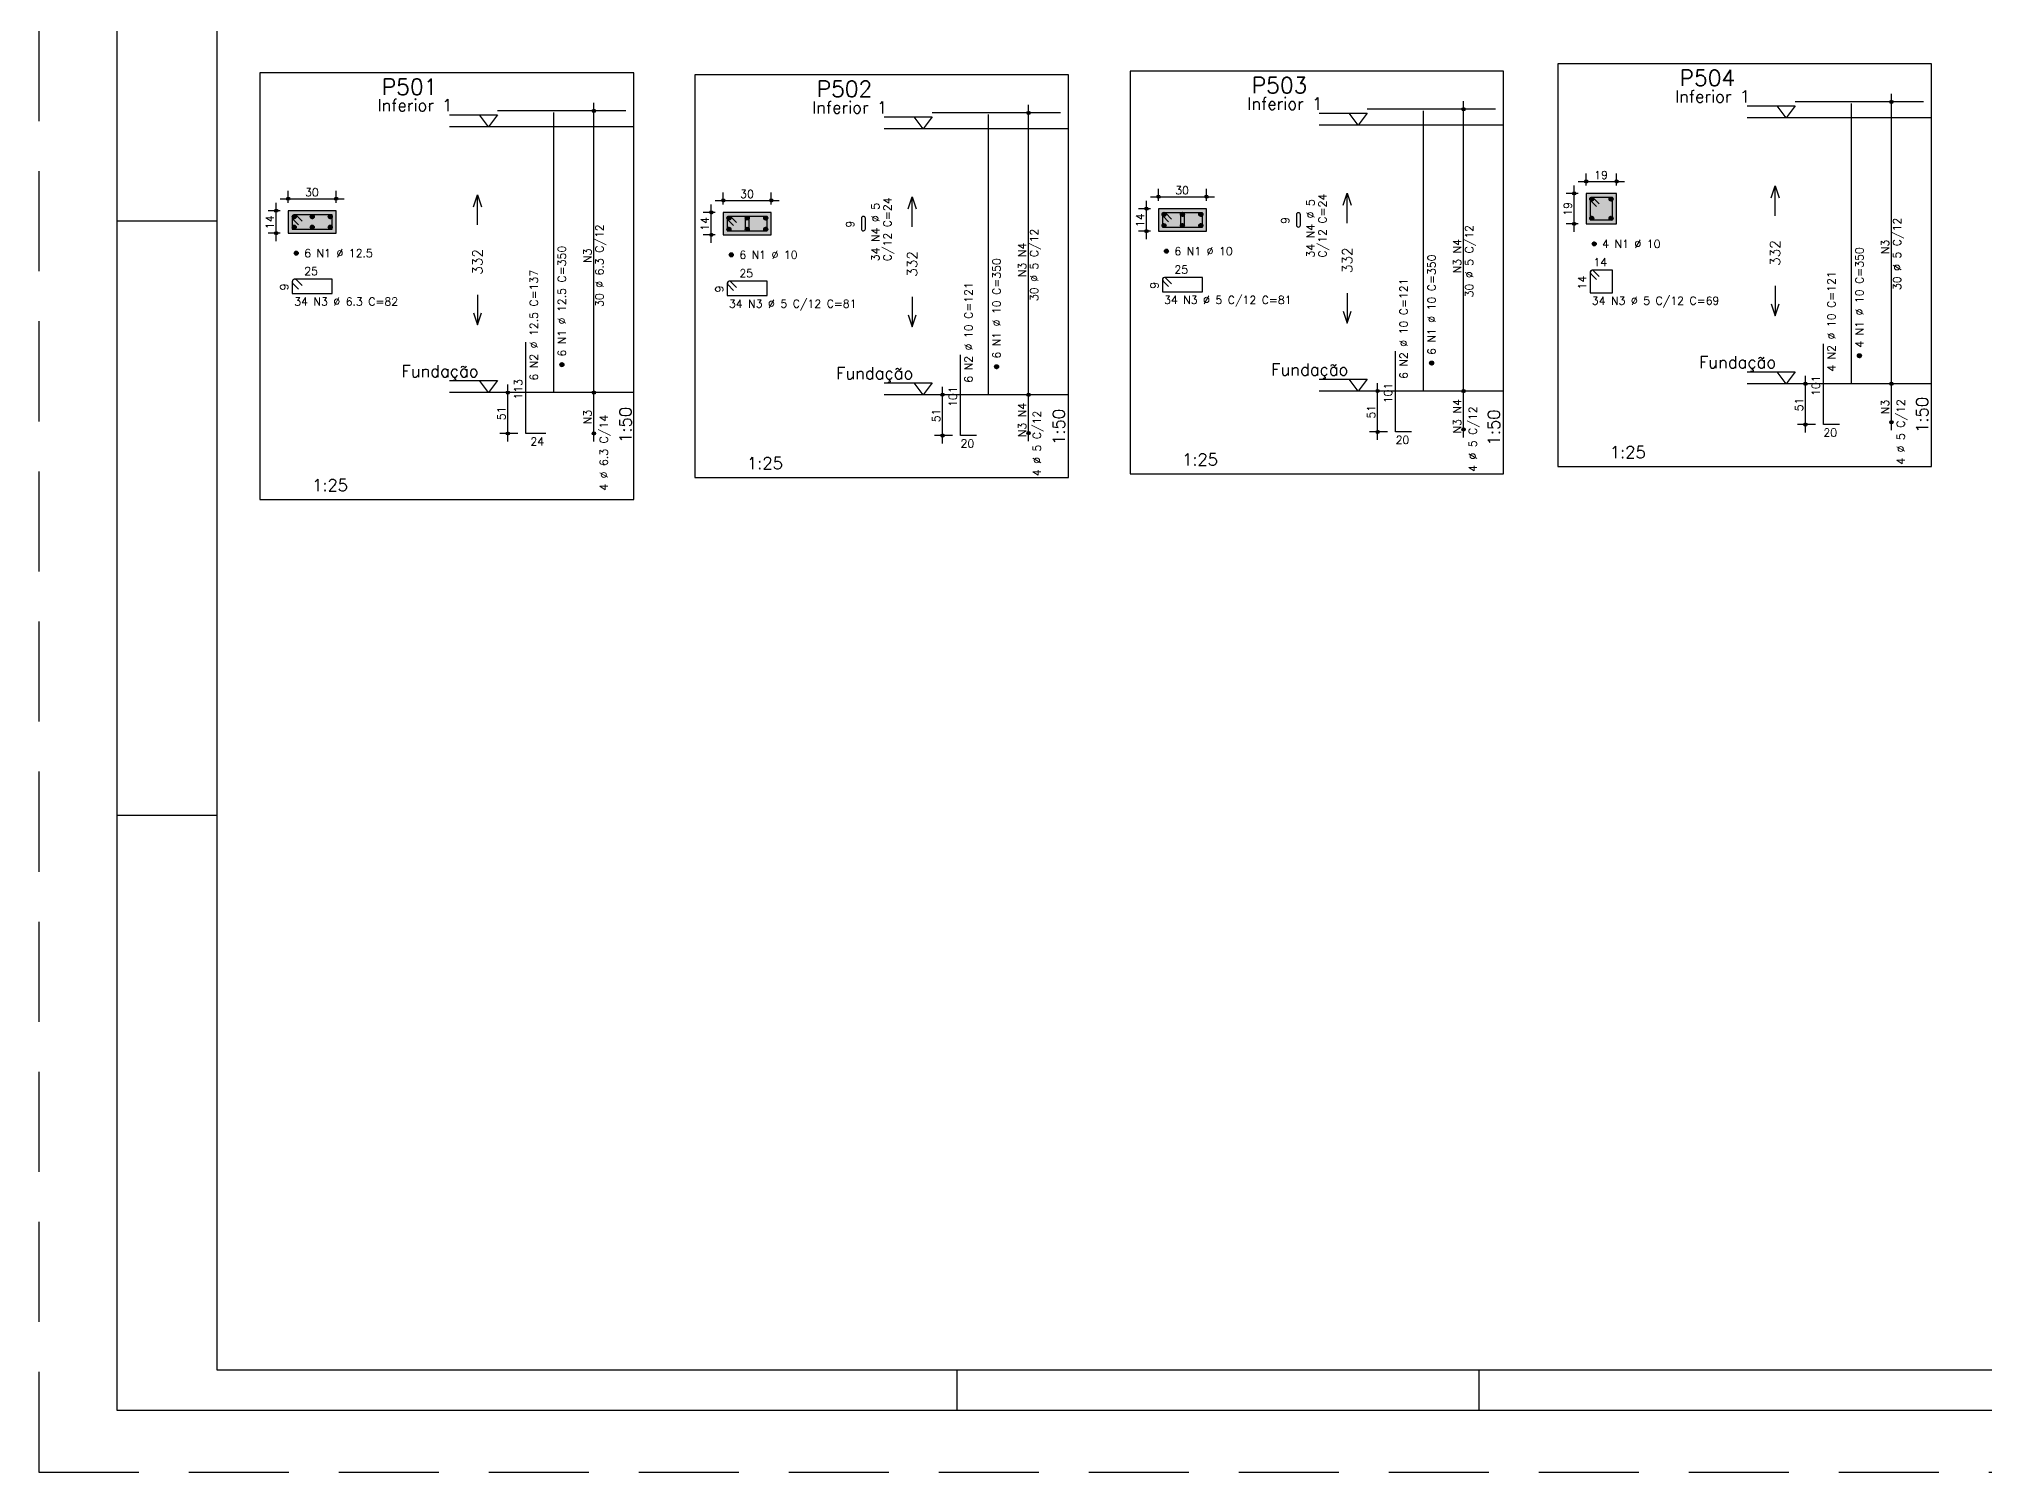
# Model space of a CAD drawing. Extents: x -1.9 to 86, y -1.2 to 61.3.
# Drawn here: x -1.95 to 46.68, y -1.19 to 34.61 of the extents above; entities that cross this region are included whole.
import ezdxf

# ---------------------------------------------------------------- set-up
doc = ezdxf.new("R2010")
doc.units = 0
doc.header["$MEASUREMENT"] = 0
doc.linetypes.add('ESTILO_TQS_0001', pattern=[0.45, 0.3, -0.15])
doc.linetypes.add('HIDDEN', pattern=[0.375, 0.25, -0.125])
doc.layers.get('0').update_dxf_attribs({"linetype": 'CONTINUOUS'})
doc.layers.get('Defpoints').update_dxf_attribs({"linetype": 'CONTINUOUS'})
for name, color, linetype in [('ARQ_FOLHA', 7, 'CONTINUOUS'), ('PENA_01', 1, 'CONTINUOUS'), ('PENA_02', 2, 'CONTINUOUS'), ('PENA_03', 3, 'CONTINUOUS'), ('PENA_04', 4, 'CONTINUOUS'), ('PENA_05', 5, 'CONTINUOUS'), ('PENA_06', 6, 'CONTINUOUS'), ('PENA_09', 254, 'CONTINUOUS'), ('PENA_10', 253, 'CONTINUOUS')]:
    doc.layers.add(name, color=color, linetype=linetype)
doc.styles.get("Standard").update_dxf_attribs({"font": 'ROMANS.SHX'})

# ---------------------------------------------------------------- blocks, each defined once
blk = doc.blocks.new('FOLHA A1 - 841 X 594')
at = {"layer": 'ARQ_FOLHA', "color": 1}
for p, q in [((-816, 297), (-841, 297)), ((-816, 148.5), (-841, 148.5)), ((-631, 10), (-631, 0)), ((-500.5, 10), (-500.5, 0))]:
    blk.add_line(p, q, dxfattribs=at)
for points in [[(-841, 0), (0, 0), (0, 594), (-841, 594)], [(-816, 10), (-10, 10), (-10, 584), (-816, 584)]]:
    blk.add_lwpolyline(points, close=True, dxfattribs=at)
at = {"layer": 'Defpoints', "color": 8, "linetype": 'HIDDEN', "ltscale": 100}
blk.add_lwpolyline([(-860.5, 609.5), (-860.5, -15.5), (19.5, -15.5), (19.5, 609.5)], close=True, dxfattribs=at)
blk = doc.blocks.new('*U23')
blk.add_blockref('FOLHA A1 - 841 X 594', (0, 0))

msp = doc.modelspace()

# ---------------------------------------------------------------- linework, layer by layer
at = {"layer": 'PENA_01', "linetype": 'Continuous'}
for p, q in [((44.361, 25.796), (44.361, 33.236)), ((11.923, 25.574), (11.923, 33.014)), ((22.79, 25.522), (22.79, 32.962)), ((33.667, 25.614), (33.667, 33.054)), ((36.731, 30.951), (36.731, 31.251)), ((37.491, 30.951), (37.491, 31.251)), ((4.283, 30.519), (4.283, 30.819)), ((5.483, 30.519), (5.483, 30.819)), ((15.16, 30.477), (15.16, 30.777)), ((16.36, 30.477), (16.36, 30.777)), ((25.837, 30.669), (27.437, 30.669)), ((26.037, 30.569), (26.037, 30.869)), ((27.237, 30.569), (27.237, 30.869)), ((36.531, 30.751), (36.231, 30.751)), ((36.431, 29.791), (36.431, 30.951)), ((36.531, 31.051), (37.691, 31.051)), ((4.083, 30.319), (3.783, 30.319)), ((3.983, 29.559), (3.983, 30.519)), ((4.083, 30.619), (5.683, 30.619)), ((14.96, 30.277), (14.66, 30.277)), ((14.86, 29.517), (14.86, 30.477)), ((14.96, 30.577), (16.56, 30.577)), ((25.837, 30.369), (25.537, 30.369)), ((25.737, 29.609), (25.737, 30.569)), ((4.083, 29.759), (3.783, 29.759)), ((14.96, 29.717), (14.66, 29.717)), ((25.837, 29.809), (25.537, 29.809)), ((36.531, 29.991), (36.231, 29.991)), ((10.023, 25.774), (9.573, 25.774)), ((9.773, 24.554), (9.773, 25.974)), ((11.923, 24.554), (11.923, 25.974)), ((20.64, 24.502), (20.64, 25.922)), ((22.79, 24.562), (22.79, 25.922)), ((31.767, 25.814), (31.317, 25.814)), ((31.517, 24.594), (31.517, 26.014)), ((33.667, 24.654), (33.667, 26.014)), ((42.461, 25.996), (42.011, 25.996)), ((42.211, 24.776), (42.211, 26.196)), ((44.361, 24.836), (44.361, 26.196)), ((20.89, 25.722), (20.44, 25.722)), ((42.461, 24.976), (42.011, 24.976)), ((10.023, 24.754), (9.573, 24.754)), ((20.89, 24.702), (20.44, 24.702)), ((31.767, 24.794), (31.317, 24.794))]:
    msp.add_line(p, q, dxfattribs=at)
at = {"layer": 'PENA_01', "linetype": 'ESTILO_TQS_0001'}
for points in [[(36.731, 29.991), (37.491, 29.991), (37.491, 30.751), (36.731, 30.751), (36.731, 29.991)], [(4.283, 29.759), (5.483, 29.759), (5.483, 30.319), (4.283, 30.319), (4.283, 29.759)], [(15.16, 29.717), (16.36, 29.717), (16.36, 30.277), (15.16, 30.277), (15.16, 29.717)], [(26.037, 29.809), (27.237, 29.809), (27.237, 30.369), (26.037, 30.369), (26.037, 29.809)]]:
    msp.add_lwpolyline(points, dxfattribs=at)
at = {"layer": 'PENA_02', "linetype": 'Continuous'}
for points in [[(8.913, 30.419), (9.013, 30.719), (9.113, 30.419)], [(9.013, 29.969), (9.013, 30.719)], [(19.78, 30.367), (19.88, 30.667), (19.98, 30.367)], [(19.88, 29.917), (19.88, 30.667)], [(30.657, 30.459), (30.757, 30.759), (30.857, 30.459)], [(30.757, 30.009), (30.757, 30.759)], [(41.351, 30.641), (41.451, 30.941), (41.551, 30.641)], [(41.451, 30.191), (41.451, 30.941)], [(9.013, 28.219), (9.013, 27.469)], [(30.757, 28.259), (30.757, 27.509)], [(41.451, 28.441), (41.451, 27.691)], [(8.913, 27.769), (9.013, 27.469), (9.113, 27.769)], [(19.88, 28.167), (19.88, 27.417)], [(30.657, 27.809), (30.757, 27.509), (30.857, 27.809)], [(41.351, 27.991), (41.451, 27.691), (41.551, 27.991)], [(19.78, 27.717), (19.88, 27.417), (19.98, 27.717)]]:
    msp.add_lwpolyline(points, dxfattribs=at)
for centre, radius in [((44.361, 33.036), 0.0416), ((11.923, 32.814), 0.0416), ((11.923, 32.814), 0.0208), ((22.79, 32.762), 0.0416), ((22.79, 32.762), 0.0208), ((33.667, 32.854), 0.0416), ((33.667, 32.854), 0.0208), ((44.361, 33.036), 0.0208), ((4.283, 30.619), 0.04), ((4.283, 30.619), 0.02), ((5.483, 30.619), 0.04), ((5.483, 30.619), 0.02), ((26.037, 30.669), 0.04), ((26.037, 30.669), 0.02), ((27.237, 30.669), 0.04), ((27.237, 30.669), 0.02), ((36.431, 30.751), 0.04), ((36.431, 30.751), 0.02), ((36.731, 31.051), 0.04), ((36.731, 31.051), 0.02), ((37.491, 31.051), 0.04), ((37.491, 31.051), 0.02), ((3.983, 30.319), 0.04), ((3.983, 30.319), 0.02), ((14.86, 30.277), 0.04), ((14.86, 30.277), 0.02), ((15.16, 30.577), 0.04), ((15.16, 30.577), 0.02), ((16.36, 30.577), 0.04), ((16.36, 30.577), 0.02), ((25.737, 30.369), 0.04), ((25.737, 30.369), 0.02), ((3.983, 29.759), 0.04), ((3.983, 29.759), 0.02), ((14.86, 29.717), 0.04), ((14.86, 29.717), 0.02), ((25.737, 29.809), 0.04), ((25.737, 29.809), 0.02), ((36.431, 29.991), 0.04), ((36.431, 29.991), 0.02), ((9.773, 25.774), 0.04), ((9.773, 25.774), 0.02), ((11.923, 25.774), 0.0416), ((11.923, 25.774), 0.0416), ((11.923, 25.774), 0.0208), ((11.923, 25.774), 0.0208), ((31.517, 25.814), 0.04), ((31.517, 25.814), 0.02), ((33.667, 25.814), 0.0416), ((33.667, 25.814), 0.0416), ((33.667, 25.814), 0.0208), ((33.667, 25.814), 0.0208), ((42.211, 25.996), 0.04), ((42.211, 25.996), 0.02), ((44.361, 25.996), 0.0416), ((44.361, 25.996), 0.0416), ((44.361, 25.996), 0.0208), ((44.361, 25.996), 0.0208), ((20.64, 25.722), 0.04), ((20.64, 25.722), 0.02), ((22.79, 25.722), 0.0416), ((22.79, 25.722), 0.0416), ((22.79, 25.722), 0.0208), ((22.79, 25.722), 0.0208), ((22.79, 24.762), 0.0416), ((31.517, 24.794), 0.04), ((31.517, 24.794), 0.02), ((33.667, 24.854), 0.0416), ((33.667, 24.854), 0.0208), ((42.211, 24.976), 0.04), ((42.211, 24.976), 0.02), ((44.361, 25.036), 0.0416), ((44.361, 25.036), 0.0208), ((9.773, 24.754), 0.04), ((9.773, 24.754), 0.02), ((11.923, 24.754), 0.0416), ((11.923, 24.754), 0.0208), ((20.64, 24.702), 0.04), ((20.64, 24.702), 0.02), ((22.79, 24.762), 0.0208)]:
    msp.add_circle(centre, radius, dxfattribs=at)
at = {"layer": 'PENA_03', "linetype": 'Continuous'}
for p, q in [((11.923, 32.814), (11.923, 32.814)), ((22.79, 32.762), (22.79, 32.762)), ((33.667, 32.854), (33.667, 32.854)), ((44.361, 33.036), (44.361, 33.036)), ((36.731, 30.751), (36.731, 30.751)), ((36.731, 30.751), (36.731, 30.751)), ((36.822, 30.604), (36.878, 30.661)), ((36.822, 30.618), (36.864, 30.661)), ((36.825, 30.593), (36.889, 30.658)), ((36.829, 30.584), (36.899, 30.653)), ((36.836, 30.576), (36.906, 30.647)), ((36.844, 30.57), (36.913, 30.639)), ((37.302, 30.604), (37.358, 30.661)), ((37.302, 30.618), (37.344, 30.661)), ((37.305, 30.593), (37.369, 30.658)), ((37.309, 30.584), (37.379, 30.653)), ((37.316, 30.576), (37.386, 30.647)), ((37.324, 30.57), (37.393, 30.639)), ((37.491, 30.751), (37.491, 30.751)), ((4.283, 30.319), (4.283, 30.319)), ((4.283, 30.319), (4.283, 30.319)), ((4.384, 30.162), (4.44, 30.218)), ((4.384, 30.176), (4.426, 30.218)), ((4.387, 30.151), (4.451, 30.215)), ((4.391, 30.141), (4.461, 30.211)), ((4.398, 30.134), (4.468, 30.204)), ((4.406, 30.127), (4.475, 30.197)), ((4.415, 30.122), (4.48, 30.187)), ((4.426, 30.119), (4.483, 30.176)), ((4.44, 30.119), (4.483, 30.162)), ((4.834, 30.162), (4.89, 30.218)), ((4.834, 30.176), (4.876, 30.218)), ((4.837, 30.15), (4.901, 30.215)), ((4.841, 30.141), (4.911, 30.21)), ((4.848, 30.133), (4.918, 30.204)), ((4.856, 30.127), (4.925, 30.196)), ((4.865, 30.122), (4.93, 30.187)), ((4.876, 30.119), (4.933, 30.176)), ((4.89, 30.119), (4.933, 30.162)), ((5.284, 30.162), (5.34, 30.218)), ((5.284, 30.176), (5.326, 30.218)), ((5.287, 30.151), (5.351, 30.215)), ((5.291, 30.141), (5.361, 30.21)), ((5.298, 30.133), (5.368, 30.204)), ((5.306, 30.127), (5.375, 30.196)), ((5.315, 30.122), (5.38, 30.187)), ((5.326, 30.119), (5.383, 30.176)), ((5.34, 30.119), (5.383, 30.162)), ((5.483, 30.319), (5.483, 30.319)), ((15.16, 30.277), (15.16, 30.277)), ((15.16, 30.277), (15.16, 30.277)), ((15.251, 30.13), (15.307, 30.187)), ((15.251, 30.144), (15.293, 30.187)), ((15.254, 30.119), (15.318, 30.184)), ((15.258, 30.11), (15.328, 30.179)), ((15.265, 30.102), (15.335, 30.173)), ((15.273, 30.095), (15.342, 30.165)), ((15.282, 30.091), (15.347, 30.155)), ((15.71, 30.13), (15.767, 30.187)), ((15.71, 30.144), (15.753, 30.187)), ((15.713, 30.119), (15.778, 30.184)), ((15.718, 30.11), (15.787, 30.179)), ((15.724, 30.102), (15.795, 30.173)), ((15.732, 30.096), (15.802, 30.165)), ((15.742, 30.091), (15.806, 30.156)), ((16.17, 30.144), (16.213, 30.187)), ((16.17, 30.13), (16.227, 30.186)), ((16.173, 30.119), (16.238, 30.184)), ((16.178, 30.109), (16.247, 30.179)), ((16.185, 30.102), (16.255, 30.172)), ((16.192, 30.095), (16.262, 30.165)), ((16.202, 30.09), (16.266, 30.155)), ((16.36, 30.277), (16.36, 30.277)), ((26.037, 30.369), (26.037, 30.369)), ((26.037, 30.369), (26.037, 30.369)), ((26.128, 30.222), (26.184, 30.278)), ((26.128, 30.236), (26.17, 30.278)), ((26.131, 30.21), (26.195, 30.275)), ((26.135, 30.201), (26.205, 30.27)), ((26.142, 30.193), (26.212, 30.264)), ((26.15, 30.187), (26.219, 30.256)), ((26.159, 30.182), (26.224, 30.247)), ((26.17, 30.179), (26.227, 30.236)), ((26.184, 30.179), (26.227, 30.222)), ((26.587, 30.222), (26.644, 30.278)), ((26.587, 30.236), (26.63, 30.278)), ((26.59, 30.21), (26.655, 30.275)), ((26.595, 30.201), (26.664, 30.27)), ((26.601, 30.193), (26.672, 30.264)), ((26.609, 30.187), (26.678, 30.256)), ((26.619, 30.182), (26.683, 30.247)), ((26.63, 30.179), (26.686, 30.236)), ((26.644, 30.179), (26.686, 30.222)), ((27.047, 30.221), (27.104, 30.278)), ((27.047, 30.236), (27.09, 30.278)), ((27.05, 30.21), (27.115, 30.275)), ((27.055, 30.201), (27.124, 30.27)), ((27.061, 30.193), (27.132, 30.264)), ((27.069, 30.187), (27.139, 30.256)), ((27.079, 30.182), (27.143, 30.247)), ((27.09, 30.179), (27.146, 30.235)), ((27.104, 30.179), (27.146, 30.221)), ((27.237, 30.369), (27.237, 30.369)), ((36.822, 30.124), (36.878, 30.181)), ((36.822, 30.138), (36.864, 30.181)), ((36.825, 30.113), (36.889, 30.178)), ((36.829, 30.104), (36.899, 30.173)), ((36.836, 30.096), (36.906, 30.167)), ((36.844, 30.09), (36.913, 30.159)), ((36.853, 30.565), (36.918, 30.63)), ((36.853, 30.085), (36.918, 30.15)), ((36.864, 30.562), (36.921, 30.618)), ((36.878, 30.562), (36.921, 30.604)), ((37.302, 30.124), (37.358, 30.181)), ((37.302, 30.138), (37.344, 30.181)), ((37.305, 30.113), (37.369, 30.178)), ((37.309, 30.104), (37.379, 30.173)), ((37.316, 30.096), (37.386, 30.167)), ((37.324, 30.09), (37.393, 30.159)), ((37.333, 30.565), (37.398, 30.63)), ((37.333, 30.085), (37.398, 30.15)), ((37.344, 30.562), (37.401, 30.618)), ((37.358, 30.562), (37.401, 30.604)), ((4.283, 29.759), (4.283, 29.759)), ((4.383, 29.902), (4.44, 29.958)), ((4.383, 29.916), (4.426, 29.958)), ((4.386, 29.891), (4.451, 29.955)), ((4.391, 29.881), (4.46, 29.951)), ((4.397, 29.874), (4.468, 29.944)), ((4.405, 29.867), (4.475, 29.937)), ((4.415, 29.862), (4.479, 29.927)), ((4.426, 29.859), (4.482, 29.916)), ((4.44, 29.859), (4.482, 29.902)), ((4.833, 29.902), (4.89, 29.958)), ((4.833, 29.916), (4.876, 29.958)), ((4.836, 29.89), (4.901, 29.955)), ((4.841, 29.881), (4.91, 29.95)), ((4.847, 29.873), (4.918, 29.944)), ((4.855, 29.867), (4.925, 29.936)), ((4.865, 29.862), (4.929, 29.927)), ((4.876, 29.859), (4.932, 29.916)), ((4.89, 29.859), (4.932, 29.902)), ((5.283, 29.902), (5.34, 29.958)), ((5.283, 29.916), (5.326, 29.958)), ((5.286, 29.89), (5.351, 29.955)), ((5.291, 29.881), (5.36, 29.95)), ((5.297, 29.873), (5.368, 29.944)), ((5.305, 29.867), (5.375, 29.936)), ((5.315, 29.862), (5.379, 29.927)), ((5.326, 29.859), (5.382, 29.916)), ((5.34, 29.859), (5.382, 29.902)), ((15.16, 29.717), (15.16, 29.717)), ((15.251, 29.85), (15.307, 29.907)), ((15.251, 29.864), (15.293, 29.907)), ((15.253, 29.839), (15.318, 29.904)), ((15.258, 29.83), (15.328, 29.899)), ((15.265, 29.822), (15.335, 29.893)), ((15.272, 29.815), (15.342, 29.885)), ((15.282, 29.811), (15.347, 29.875)), ((15.293, 30.088), (15.35, 30.144)), ((15.293, 29.808), (15.35, 29.864)), ((15.307, 30.088), (15.35, 30.13)), ((15.307, 29.808), (15.35, 29.85)), ((15.711, 29.85), (15.767, 29.907)), ((15.711, 29.864), (15.753, 29.907)), ((15.714, 29.839), (15.778, 29.904)), ((15.718, 29.83), (15.788, 29.899)), ((15.725, 29.822), (15.795, 29.893)), ((15.733, 29.816), (15.802, 29.885)), ((15.742, 29.811), (15.807, 29.876)), ((15.753, 30.088), (15.809, 30.144)), ((15.753, 29.808), (15.81, 29.864)), ((15.767, 30.088), (15.809, 30.13)), ((15.767, 29.808), (15.81, 29.85)), ((16.17, 29.85), (16.227, 29.907)), ((16.17, 29.864), (16.213, 29.907)), ((16.173, 29.839), (16.238, 29.904)), ((16.178, 29.83), (16.247, 29.899)), ((16.184, 29.822), (16.255, 29.893)), ((16.192, 29.816), (16.261, 29.885)), ((16.201, 29.811), (16.266, 29.876)), ((16.213, 30.088), (16.269, 30.144)), ((16.213, 29.808), (16.269, 29.864)), ((16.227, 30.088), (16.269, 30.13)), ((16.227, 29.808), (16.269, 29.85)), ((26.037, 29.809), (26.037, 29.809)), ((26.128, 29.941), (26.184, 29.998)), ((26.128, 29.956), (26.17, 29.998)), ((26.13, 29.93), (26.195, 29.995)), ((26.135, 29.921), (26.205, 29.99)), ((26.142, 29.913), (26.212, 29.984)), ((26.149, 29.907), (26.219, 29.976)), ((26.159, 29.902), (26.224, 29.967)), ((26.17, 29.899), (26.226, 29.956)), ((26.184, 29.899), (26.226, 29.941)), ((26.588, 29.942), (26.644, 29.998)), ((26.588, 29.956), (26.63, 29.998)), ((26.591, 29.93), (26.655, 29.995)), ((26.595, 29.921), (26.665, 29.99)), ((26.602, 29.913), (26.672, 29.984)), ((26.609, 29.907), (26.679, 29.976)), ((26.619, 29.902), (26.684, 29.967)), ((26.63, 29.899), (26.687, 29.956)), ((26.644, 29.899), (26.687, 29.942)), ((27.047, 29.942), (27.104, 29.998)), ((27.047, 29.956), (27.09, 29.998)), ((27.05, 29.931), (27.115, 29.995)), ((27.055, 29.921), (27.124, 29.99)), ((27.061, 29.913), (27.132, 29.984)), ((27.069, 29.907), (27.138, 29.976)), ((27.078, 29.902), (27.143, 29.967)), ((27.09, 29.899), (27.146, 29.956)), ((27.104, 29.899), (27.146, 29.942)), ((36.731, 29.991), (36.731, 29.991)), ((36.864, 30.082), (36.921, 30.138)), ((36.878, 30.082), (36.921, 30.124)), ((37.344, 30.082), (37.401, 30.138)), ((37.358, 30.082), (37.401, 30.124)), ((4.434, 29.252), (4.49, 29.308)), ((4.434, 29.266), (4.476, 29.308)), ((4.436, 29.24), (4.501, 29.305)), ((4.441, 29.231), (4.511, 29.3)), ((4.448, 29.223), (4.518, 29.294)), ((4.455, 29.217), (4.525, 29.286)), ((4.465, 29.212), (4.53, 29.277)), ((4.476, 29.209), (4.532, 29.266)), ((4.49, 29.209), (4.532, 29.252)), ((15.31, 29.21), (15.367, 29.267)), ((15.31, 29.224), (15.353, 29.267)), ((15.313, 29.199), (15.378, 29.264)), ((15.318, 29.19), (15.388, 29.259)), ((15.325, 29.182), (15.395, 29.253)), ((15.332, 29.175), (15.402, 29.245)), ((15.342, 29.171), (15.406, 29.235)), ((15.353, 29.168), (15.409, 29.224)), ((15.367, 29.168), (15.409, 29.21)), ((26.187, 29.302), (26.244, 29.358)), ((26.187, 29.316), (26.23, 29.358)), ((26.19, 29.29), (26.255, 29.355)), ((26.195, 29.281), (26.264, 29.35)), ((26.202, 29.273), (26.272, 29.344)), ((26.209, 29.267), (26.279, 29.336)), ((26.219, 29.262), (26.283, 29.327)), ((26.23, 29.259), (26.286, 29.316)), ((26.244, 29.259), (26.286, 29.302)), ((36.882, 29.484), (36.938, 29.541)), ((36.882, 29.498), (36.924, 29.541)), ((36.885, 29.473), (36.949, 29.538)), ((36.889, 29.464), (36.959, 29.533)), ((36.896, 29.456), (36.966, 29.527)), ((36.904, 29.45), (36.973, 29.519)), ((36.913, 29.445), (36.978, 29.51)), ((36.924, 29.442), (36.981, 29.498)), ((36.938, 29.442), (36.981, 29.484)), ((43.512, 26.689), (43.568, 26.746)), ((43.512, 26.703), (43.554, 26.746)), ((11.073, 26.467), (11.13, 26.523)), ((11.073, 26.481), (11.116, 26.523)), ((11.076, 26.455), (11.141, 26.52)), ((11.081, 26.446), (11.15, 26.515)), ((11.087, 26.438), (11.158, 26.509)), ((11.095, 26.432), (11.165, 26.501)), ((11.105, 26.427), (11.169, 26.492)), ((11.116, 26.424), (11.172, 26.481)), ((11.13, 26.424), (11.172, 26.467)), ((21.941, 26.415), (21.997, 26.472)), ((21.941, 26.429), (21.983, 26.472)), ((21.943, 26.404), (22.008, 26.469)), ((21.948, 26.395), (22.018, 26.464)), ((21.955, 26.387), (22.025, 26.458)), ((21.962, 26.38), (22.032, 26.45)), ((21.972, 26.376), (22.037, 26.44)), ((21.983, 26.373), (22.04, 26.429)), ((21.997, 26.373), (22.04, 26.415)), ((32.818, 26.507), (32.874, 26.563)), ((32.818, 26.521), (32.86, 26.563)), ((32.82, 26.495), (32.885, 26.56)), ((32.825, 26.486), (32.895, 26.555)), ((32.832, 26.478), (32.902, 26.549)), ((32.839, 26.472), (32.909, 26.541)), ((32.849, 26.467), (32.914, 26.532)), ((32.86, 26.464), (32.916, 26.521)), ((32.874, 26.464), (32.916, 26.507)), ((43.515, 26.678), (43.579, 26.743)), ((43.519, 26.669), (43.589, 26.738)), ((43.526, 26.661), (43.596, 26.732)), ((43.534, 26.655), (43.603, 26.724)), ((43.543, 26.65), (43.608, 26.715)), ((43.554, 26.647), (43.611, 26.703)), ((43.568, 26.647), (43.611, 26.689)), ((10.223, 25.774), (10.223, 25.774)), ((11.923, 25.774), (11.923, 25.774)), ((11.923, 25.774), (11.923, 25.774)), ((31.967, 25.814), (31.967, 25.814)), ((33.667, 25.814), (33.667, 25.814)), ((33.667, 25.814), (33.667, 25.814)), ((42.661, 25.996), (42.661, 25.996)), ((44.361, 25.996), (44.361, 25.996)), ((44.361, 25.996), (44.361, 25.996)), ((21.09, 25.722), (21.09, 25.722)), ((22.79, 25.722), (22.79, 25.722)), ((22.79, 25.722), (22.79, 25.722)), ((33.667, 24.854), (33.667, 24.854)), ((42.661, 24.976), (42.661, 24.976)), ((44.361, 25.036), (44.361, 25.036)), ((10.223, 24.754), (10.223, 24.754)), ((10.723, 24.754), (10.723, 24.754)), ((21.09, 24.702), (21.09, 24.702)), ((22.79, 24.762), (22.79, 24.762)), ((31.967, 24.794), (31.967, 24.794))]:
    msp.add_line(p, q, dxfattribs=at)
for points in [[(3.573, 23.104), (12.923, 23.104), (12.923, 33.764), (3.573, 33.764), (3.573, 23.104)], [(14.45, 23.652), (23.79, 23.652), (23.79, 33.712), (14.45, 33.712), (14.45, 23.652)], [(25.327, 23.744), (34.667, 23.744), (34.667, 33.804), (25.327, 33.804), (25.327, 23.744)], [(36.021, 23.926), (45.361, 23.926), (45.361, 33.986), (36.021, 33.986), (36.021, 23.926)], [(8.313, 32.714), (9.513, 32.714), (9.288, 32.414), (9.063, 32.714)], [(19.18, 32.662), (20.38, 32.662), (20.155, 32.362), (19.93, 32.662)], [(30.057, 32.754), (31.257, 32.754), (31.032, 32.454), (30.807, 32.754)], [(40.751, 32.936), (41.951, 32.936), (41.726, 32.636), (41.501, 32.936)], [(45.361, 32.636), (40.751, 32.636)], [(12.923, 32.414), (8.313, 32.414)], [(23.79, 32.362), (19.18, 32.362)], [(34.667, 32.454), (30.057, 32.454)], [(36.731, 29.991), (37.491, 29.991), (37.491, 30.751), (36.731, 30.751), (36.731, 29.991)], [(4.283, 29.759), (5.483, 29.759), (5.483, 30.319), (4.283, 30.319), (4.283, 29.759)], [(15.16, 29.717), (16.36, 29.717), (16.36, 30.277), (15.16, 30.277), (15.16, 29.717)], [(26.037, 29.809), (27.237, 29.809), (27.237, 30.369), (26.037, 30.369), (26.037, 29.809)], [(40.751, 26.296), (41.951, 26.296), (41.726, 25.996), (41.501, 26.296)], [(8.313, 26.074), (9.513, 26.074), (9.288, 25.774), (9.063, 26.074)], [(12.923, 25.774), (8.313, 25.774)], [(19.18, 26.022), (20.38, 26.022), (20.155, 25.722), (19.93, 26.022)], [(30.057, 26.114), (31.257, 26.114), (31.032, 25.814), (30.807, 26.114)], [(34.667, 25.814), (30.057, 25.814)], [(45.361, 25.996), (40.751, 25.996)], [(23.79, 25.722), (19.18, 25.722)]]:
    msp.add_lwpolyline(points, dxfattribs=at)
for centre in [(36.871, 30.611), (37.351, 30.611), (4.433, 30.169), (4.883, 30.169), (5.333, 30.169), (15.3, 30.137), (15.76, 30.137), (16.22, 30.137), (26.177, 30.229), (26.637, 30.229), (27.097, 30.228), (36.871, 30.131), (37.351, 30.131), (4.433, 29.909), (4.883, 29.909), (5.333, 29.909), (15.3, 29.857), (15.76, 29.857), (16.22, 29.857), (26.177, 29.949), (26.637, 29.949), (27.097, 29.949), (4.483, 29.259), (15.36, 29.217), (26.237, 29.309), (36.931, 29.491), (43.561, 26.696), (11.123, 26.474), (21.99, 26.422), (32.867, 26.514)]:
    msp.add_circle(centre, 0.05, dxfattribs=at)
for points in [[(36.921, 30.611), (36.846, 30.655), (36.824, 30.628)], [(36.921, 30.611), (36.88, 30.661), (36.846, 30.655)], [(36.921, 30.611), (36.909, 30.644), (36.88, 30.661)], [(37.401, 30.611), (37.326, 30.655), (37.304, 30.628)], [(37.401, 30.611), (37.36, 30.661), (37.326, 30.655)], [(37.401, 30.611), (37.389, 30.644), (37.36, 30.661)], [(4.483, 30.169), (4.408, 30.212), (4.386, 30.186)], [(4.483, 30.169), (4.386, 30.186), (4.386, 30.152)], [(4.483, 30.169), (4.386, 30.152), (4.408, 30.126)], [(4.483, 30.169), (4.442, 30.218), (4.408, 30.212)], [(4.483, 30.169), (4.408, 30.126), (4.442, 30.12)], [(4.483, 30.169), (4.471, 30.201), (4.442, 30.218)], [(4.483, 30.169), (4.442, 30.12), (4.471, 30.137)], [(4.483, 30.169), (4.471, 30.137), (4.483, 30.169)], [(4.933, 30.169), (4.858, 30.212), (4.836, 30.186)], [(4.933, 30.169), (4.836, 30.186), (4.836, 30.152)], [(4.933, 30.169), (4.836, 30.152), (4.858, 30.125)], [(4.933, 30.169), (4.892, 30.218), (4.858, 30.212)], [(4.933, 30.169), (4.858, 30.125), (4.892, 30.119)], [(4.933, 30.169), (4.921, 30.201), (4.892, 30.218)], [(4.933, 30.169), (4.892, 30.119), (4.921, 30.136)], [(4.933, 30.169), (4.921, 30.136), (4.933, 30.169)], [(5.383, 30.169), (5.308, 30.212), (5.286, 30.186)], [(5.383, 30.169), (5.286, 30.186), (5.286, 30.152)], [(5.383, 30.169), (5.286, 30.152), (5.308, 30.125)], [(5.383, 30.169), (5.342, 30.218), (5.308, 30.212)], [(5.383, 30.169), (5.308, 30.125), (5.342, 30.12)], [(5.383, 30.169), (5.371, 30.201), (5.342, 30.218)], [(5.383, 30.169), (5.342, 30.12), (5.371, 30.137)], [(5.383, 30.169), (5.371, 30.137), (5.383, 30.169)], [(15.35, 30.137), (15.275, 30.18), (15.253, 30.154)], [(15.35, 30.137), (15.253, 30.154), (15.253, 30.12)], [(15.35, 30.137), (15.309, 30.186), (15.275, 30.18)], [(15.35, 30.137), (15.338, 30.169), (15.309, 30.186)], [(15.81, 30.137), (15.735, 30.181), (15.713, 30.154)], [(15.81, 30.137), (15.713, 30.154), (15.713, 30.12)], [(15.81, 30.137), (15.768, 30.187), (15.735, 30.181)], [(15.81, 30.137), (15.798, 30.169), (15.768, 30.187)], [(16.27, 30.137), (16.195, 30.18), (16.173, 30.154)], [(16.27, 30.137), (16.173, 30.154), (16.173, 30.12)], [(16.27, 30.137), (16.229, 30.186), (16.195, 30.18)], [(16.27, 30.137), (16.258, 30.169), (16.229, 30.186)], [(26.227, 30.229), (26.152, 30.272), (26.13, 30.246)], [(26.227, 30.229), (26.13, 30.246), (26.13, 30.211)], [(26.227, 30.229), (26.13, 30.211), (26.152, 30.185)], [(26.227, 30.229), (26.186, 30.278), (26.152, 30.272)], [(26.227, 30.229), (26.152, 30.185), (26.186, 30.179)], [(26.227, 30.229), (26.215, 30.261), (26.186, 30.278)], [(26.227, 30.229), (26.186, 30.179), (26.215, 30.196)], [(26.227, 30.229), (26.215, 30.196), (26.227, 30.229)], [(26.687, 30.229), (26.612, 30.272), (26.59, 30.246)], [(26.687, 30.229), (26.59, 30.246), (26.59, 30.212)], [(26.687, 30.229), (26.59, 30.212), (26.612, 30.185)], [(26.687, 30.229), (26.645, 30.278), (26.612, 30.272)], [(26.687, 30.229), (26.612, 30.185), (26.645, 30.179)], [(26.687, 30.229), (26.675, 30.261), (26.645, 30.278)], [(26.687, 30.229), (26.645, 30.179), (26.675, 30.197)], [(26.687, 30.229), (26.675, 30.197), (26.687, 30.229)], [(27.147, 30.228), (27.072, 30.272), (27.05, 30.246)], [(27.147, 30.228), (27.05, 30.246), (27.05, 30.211)], [(27.147, 30.228), (27.05, 30.211), (27.072, 30.185)], [(27.147, 30.228), (27.106, 30.278), (27.072, 30.272)], [(27.147, 30.228), (27.072, 30.185), (27.106, 30.179)], [(27.147, 30.228), (27.135, 30.261), (27.106, 30.278)], [(27.147, 30.228), (27.106, 30.179), (27.135, 30.196)], [(27.147, 30.228), (27.135, 30.196), (27.147, 30.228)], [(36.921, 30.611), (36.824, 30.628), (36.824, 30.594)], [(36.921, 30.611), (36.824, 30.594), (36.846, 30.568)], [(36.921, 30.131), (36.846, 30.175), (36.824, 30.148)], [(36.921, 30.611), (36.846, 30.568), (36.88, 30.562)], [(36.921, 30.131), (36.88, 30.181), (36.846, 30.175)], [(36.921, 30.611), (36.88, 30.562), (36.909, 30.579)], [(36.921, 30.131), (36.909, 30.164), (36.88, 30.181)], [(36.921, 30.611), (36.909, 30.579), (36.921, 30.611)], [(37.401, 30.611), (37.304, 30.628), (37.304, 30.594)], [(37.401, 30.611), (37.304, 30.594), (37.326, 30.568)], [(37.401, 30.131), (37.326, 30.175), (37.304, 30.148)], [(37.401, 30.611), (37.326, 30.568), (37.36, 30.562)], [(37.401, 30.131), (37.36, 30.181), (37.326, 30.175)], [(37.401, 30.611), (37.36, 30.562), (37.389, 30.579)], [(37.401, 30.131), (37.389, 30.164), (37.36, 30.181)], [(37.401, 30.611), (37.389, 30.579), (37.401, 30.611)], [(4.483, 29.909), (4.408, 29.952), (4.386, 29.926)], [(4.483, 29.909), (4.386, 29.926), (4.386, 29.892)], [(4.483, 29.909), (4.386, 29.892), (4.408, 29.866)], [(4.483, 29.909), (4.441, 29.958), (4.408, 29.952)], [(4.483, 29.909), (4.408, 29.866), (4.441, 29.86)], [(4.483, 29.909), (4.471, 29.941), (4.441, 29.958)], [(4.483, 29.909), (4.441, 29.86), (4.471, 29.877)], [(4.483, 29.909), (4.471, 29.877), (4.483, 29.909)], [(4.933, 29.909), (4.858, 29.952), (4.836, 29.926)], [(4.933, 29.909), (4.836, 29.926), (4.836, 29.892)], [(4.933, 29.909), (4.836, 29.892), (4.858, 29.865)], [(4.933, 29.909), (4.891, 29.958), (4.858, 29.952)], [(4.933, 29.909), (4.858, 29.865), (4.891, 29.859)], [(4.933, 29.909), (4.921, 29.941), (4.891, 29.958)], [(4.933, 29.909), (4.891, 29.859), (4.921, 29.876)], [(4.933, 29.909), (4.921, 29.876), (4.933, 29.909)], [(5.383, 29.909), (5.308, 29.952), (5.286, 29.926)], [(5.383, 29.909), (5.286, 29.926), (5.286, 29.892)], [(5.383, 29.909), (5.286, 29.892), (5.308, 29.865)], [(5.383, 29.909), (5.341, 29.958), (5.308, 29.952)], [(5.383, 29.909), (5.308, 29.865), (5.341, 29.86)], [(5.383, 29.909), (5.371, 29.941), (5.341, 29.958)], [(5.383, 29.909), (5.341, 29.86), (5.371, 29.877)], [(5.383, 29.909), (5.371, 29.877), (5.383, 29.909)], [(15.35, 30.137), (15.253, 30.12), (15.275, 30.094)], [(15.35, 29.857), (15.275, 29.9), (15.253, 29.874)], [(15.35, 29.857), (15.253, 29.874), (15.253, 29.84)], [(15.35, 29.857), (15.253, 29.84), (15.275, 29.814)], [(15.35, 30.137), (15.275, 30.094), (15.309, 30.088)], [(15.35, 29.857), (15.309, 29.906), (15.275, 29.9)], [(15.35, 29.857), (15.275, 29.814), (15.309, 29.808)], [(15.35, 30.137), (15.309, 30.088), (15.338, 30.105)], [(15.35, 29.857), (15.338, 29.889), (15.309, 29.906)], [(15.35, 29.857), (15.309, 29.808), (15.338, 29.825)], [(15.35, 30.137), (15.338, 30.105), (15.35, 30.137)], [(15.35, 29.857), (15.338, 29.825), (15.35, 29.857)], [(15.81, 30.137), (15.713, 30.12), (15.735, 30.094)], [(15.81, 29.857), (15.735, 29.901), (15.713, 29.874)], [(15.81, 29.857), (15.713, 29.874), (15.713, 29.84)], [(15.81, 29.857), (15.713, 29.84), (15.735, 29.814)], [(15.81, 30.137), (15.735, 30.094), (15.768, 30.088)], [(15.81, 29.857), (15.769, 29.906), (15.735, 29.901)], [(15.81, 29.857), (15.735, 29.814), (15.769, 29.808)], [(15.81, 30.137), (15.768, 30.088), (15.798, 30.105)], [(15.81, 29.857), (15.798, 29.889), (15.769, 29.906)], [(15.81, 29.857), (15.769, 29.808), (15.798, 29.825)], [(15.81, 30.137), (15.798, 30.105), (15.81, 30.137)], [(15.81, 29.857), (15.798, 29.825), (15.81, 29.857)], [(16.27, 30.137), (16.173, 30.12), (16.195, 30.094)], [(16.27, 29.857), (16.195, 29.901), (16.173, 29.874)], [(16.27, 29.857), (16.173, 29.874), (16.173, 29.84)], [(16.27, 29.857), (16.173, 29.84), (16.195, 29.814)], [(16.27, 30.137), (16.195, 30.094), (16.229, 30.088)], [(16.27, 29.857), (16.228, 29.907), (16.195, 29.901)], [(16.27, 29.857), (16.195, 29.814), (16.228, 29.808)], [(16.27, 29.857), (16.258, 29.889), (16.228, 29.907)], [(16.27, 29.857), (16.228, 29.808), (16.258, 29.825)], [(16.27, 30.137), (16.229, 30.088), (16.258, 30.105)], [(16.27, 30.137), (16.258, 30.105), (16.27, 30.137)], [(16.27, 29.857), (16.258, 29.825), (16.27, 29.857)], [(26.227, 29.949), (26.152, 29.992), (26.13, 29.966)], [(26.227, 29.949), (26.13, 29.966), (26.13, 29.931)], [(26.227, 29.949), (26.13, 29.931), (26.152, 29.905)], [(26.227, 29.949), (26.186, 29.998), (26.152, 29.992)], [(26.227, 29.949), (26.152, 29.905), (26.186, 29.899)], [(26.227, 29.949), (26.215, 29.981), (26.186, 29.998)], [(26.227, 29.949), (26.186, 29.899), (26.215, 29.916)], [(26.227, 29.949), (26.215, 29.916), (26.227, 29.949)], [(26.687, 29.949), (26.612, 29.992), (26.59, 29.966)], [(26.687, 29.949), (26.59, 29.966), (26.59, 29.932)], [(26.687, 29.949), (26.59, 29.932), (26.612, 29.905)], [(26.687, 29.949), (26.646, 29.998), (26.612, 29.992)], [(26.687, 29.949), (26.612, 29.905), (26.646, 29.899)], [(26.687, 29.949), (26.675, 29.981), (26.646, 29.998)], [(26.687, 29.949), (26.646, 29.899), (26.675, 29.917)], [(26.687, 29.949), (26.675, 29.917), (26.687, 29.949)], [(27.147, 29.949), (27.072, 29.992), (27.05, 29.966)], [(27.147, 29.949), (27.05, 29.966), (27.05, 29.932)], [(27.147, 29.949), (27.05, 29.932), (27.072, 29.905)], [(27.147, 29.949), (27.105, 29.998), (27.072, 29.992)], [(27.147, 29.949), (27.072, 29.905), (27.105, 29.9)], [(27.147, 29.949), (27.135, 29.981), (27.105, 29.998)], [(27.147, 29.949), (27.105, 29.9), (27.135, 29.917)], [(27.147, 29.949), (27.135, 29.917), (27.147, 29.949)], [(36.921, 30.131), (36.824, 30.148), (36.824, 30.114)], [(36.921, 30.131), (36.824, 30.114), (36.846, 30.088)], [(36.921, 30.131), (36.846, 30.088), (36.88, 30.082)], [(36.921, 30.131), (36.88, 30.082), (36.909, 30.099)], [(36.921, 30.131), (36.909, 30.099), (36.921, 30.131)], [(37.401, 30.131), (37.304, 30.148), (37.304, 30.114)], [(37.401, 30.131), (37.304, 30.114), (37.326, 30.088)], [(37.401, 30.131), (37.326, 30.088), (37.36, 30.082)], [(37.401, 30.131), (37.36, 30.082), (37.389, 30.099)], [(37.401, 30.131), (37.389, 30.099), (37.401, 30.131)], [(4.533, 29.259), (4.458, 29.302), (4.436, 29.276)], [(4.533, 29.259), (4.436, 29.276), (4.436, 29.242)], [(4.533, 29.259), (4.436, 29.242), (4.458, 29.215)], [(4.533, 29.259), (4.492, 29.308), (4.458, 29.302)], [(4.533, 29.259), (4.458, 29.215), (4.492, 29.21)], [(4.533, 29.259), (4.521, 29.291), (4.492, 29.308)], [(4.533, 29.259), (4.492, 29.21), (4.521, 29.227)], [(4.533, 29.259), (4.521, 29.227), (4.533, 29.259)], [(15.41, 29.217), (15.335, 29.26), (15.313, 29.234)], [(15.41, 29.217), (15.313, 29.234), (15.313, 29.2)], [(15.41, 29.217), (15.313, 29.2), (15.335, 29.174)], [(15.41, 29.217), (15.369, 29.266), (15.335, 29.26)], [(15.41, 29.217), (15.335, 29.174), (15.369, 29.168)], [(15.41, 29.217), (15.398, 29.249), (15.369, 29.266)], [(15.41, 29.217), (15.369, 29.168), (15.398, 29.185)], [(15.41, 29.217), (15.398, 29.185), (15.41, 29.217)], [(26.287, 29.309), (26.212, 29.352), (26.19, 29.326)], [(26.287, 29.309), (26.19, 29.326), (26.19, 29.291)], [(26.287, 29.309), (26.19, 29.291), (26.212, 29.265)], [(26.287, 29.309), (26.246, 29.358), (26.212, 29.352)], [(26.287, 29.309), (26.212, 29.265), (26.246, 29.259)], [(26.287, 29.309), (26.275, 29.341), (26.246, 29.358)], [(26.287, 29.309), (26.246, 29.259), (26.275, 29.276)], [(26.287, 29.309), (26.275, 29.276), (26.287, 29.309)], [(36.981, 29.491), (36.906, 29.535), (36.884, 29.508)], [(36.981, 29.491), (36.884, 29.508), (36.884, 29.474)], [(36.981, 29.491), (36.884, 29.474), (36.906, 29.448)], [(36.981, 29.491), (36.94, 29.541), (36.906, 29.535)], [(36.981, 29.491), (36.906, 29.448), (36.94, 29.442)], [(36.981, 29.491), (36.969, 29.524), (36.94, 29.541)], [(36.981, 29.491), (36.94, 29.442), (36.969, 29.459)], [(36.981, 29.491), (36.969, 29.459), (36.981, 29.491)], [(43.611, 26.696), (43.57, 26.746), (43.536, 26.74)], [(43.611, 26.696), (43.599, 26.729), (43.57, 26.746)], [(11.173, 26.474), (11.098, 26.517), (11.076, 26.491)], [(11.173, 26.474), (11.076, 26.491), (11.076, 26.457)], [(11.173, 26.474), (11.076, 26.457), (11.098, 26.43)], [(11.173, 26.474), (11.131, 26.523), (11.098, 26.517)], [(11.173, 26.474), (11.098, 26.43), (11.131, 26.425)], [(11.173, 26.474), (11.161, 26.506), (11.131, 26.523)], [(11.173, 26.474), (11.131, 26.425), (11.161, 26.442)], [(11.173, 26.474), (11.161, 26.442), (11.173, 26.474)], [(22.04, 26.422), (21.965, 26.465), (21.943, 26.439)], [(22.04, 26.422), (21.943, 26.439), (21.943, 26.405)], [(22.04, 26.422), (21.943, 26.405), (21.965, 26.379)], [(22.04, 26.422), (21.999, 26.471), (21.965, 26.465)], [(22.04, 26.422), (21.965, 26.379), (21.999, 26.373)], [(22.04, 26.422), (22.028, 26.454), (21.999, 26.471)], [(22.04, 26.422), (21.999, 26.373), (22.028, 26.39)], [(22.04, 26.422), (22.028, 26.39), (22.04, 26.422)], [(32.917, 26.514), (32.842, 26.557), (32.82, 26.531)], [(32.917, 26.514), (32.82, 26.531), (32.82, 26.496)], [(32.917, 26.514), (32.82, 26.496), (32.842, 26.47)], [(32.917, 26.514), (32.876, 26.563), (32.842, 26.557)], [(32.917, 26.514), (32.842, 26.47), (32.876, 26.464)], [(32.917, 26.514), (32.905, 26.546), (32.876, 26.563)], [(32.917, 26.514), (32.876, 26.464), (32.905, 26.481)], [(32.917, 26.514), (32.905, 26.481), (32.917, 26.514)], [(43.611, 26.696), (43.536, 26.74), (43.514, 26.713)], [(43.611, 26.696), (43.514, 26.713), (43.514, 26.679)], [(43.611, 26.696), (43.514, 26.679), (43.536, 26.653)], [(43.611, 26.696), (43.536, 26.653), (43.57, 26.647)], [(43.611, 26.696), (43.57, 26.647), (43.599, 26.664)], [(43.611, 26.696), (43.599, 26.664), (43.611, 26.696)]]:
    msp.add_solid(points, dxfattribs=at)
at = {"layer": 'PENA_04', "linetype": 'Continuous'}
for p, q in [((37.391, 30.651), (36.881, 30.651)), ((37.058, 30.495), (36.916, 30.637)), ((37.391, 30.091), (37.391, 30.651)), ((4.383, 30.156), (4.383, 29.859)), ((5.383, 30.219), (4.446, 30.219)), ((4.632, 30.059), (4.49, 30.201)), ((5.383, 29.859), (5.383, 30.219)), ((16.26, 30.177), (15.31, 30.177)), ((15.487, 30.021), (15.345, 30.163)), ((16.26, 29.817), (16.26, 30.177)), ((26.137, 30.219), (26.137, 29.909)), ((26.152, 30.183), (26.293, 30.042)), ((27.137, 30.268), (26.187, 30.269)), ((26.364, 30.112), (26.222, 30.254)), ((26.587, 30.219), (26.587, 29.959)), ((26.687, 30.019), (26.687, 30.219)), ((26.687, 29.959), (26.687, 30.159)), ((27.137, 29.909), (27.137, 30.268)), ((36.831, 30.601), (36.831, 30.091)), ((36.846, 30.566), (36.987, 30.425)), ((4.383, 29.859), (5.383, 29.859)), ((4.401, 30.112), (4.543, 29.97)), ((15.26, 30.127), (15.26, 29.817)), ((15.26, 29.817), (16.26, 29.817)), ((15.275, 30.092), (15.416, 29.95)), ((15.71, 30.127), (15.71, 29.867)), ((15.81, 29.927), (15.81, 30.127)), ((15.81, 29.867), (15.81, 30.067)), ((26.137, 29.909), (27.137, 29.909)), ((36.831, 30.091), (37.391, 30.091))]:
    msp.add_line(p, q, dxfattribs=at)
for centre, radius, start, end in [((36.881, 30.601), 0.05, 45, 180), ((36.881, 30.601), 0.05, 90, 225), ((4.446, 30.156), 0.063, 44.9363, 179.9363), ((4.446, 30.156), 0.063, 90, 224.9892), ((15.31, 30.127), 0.05, 44.9779, 179.9779), ((15.31, 30.127), 0.05, 90, 224.9881), ((15.76, 30.127), 0.05, 0.0597, 180.0597), ((26.187, 30.219), 0.05, 44.9779, 179.9779), ((26.187, 30.219), 0.05, 90, 224.9881), ((26.637, 30.219), 0.05, 0.0597, 180.0597), ((15.76, 29.867), 0.05, 180.0597, 0.0597), ((26.637, 29.959), 0.05, 180.0597, 0.0597)]:
    msp.add_arc(centre, radius, start, end, dxfattribs=at)
at = {"layer": 'PENA_05', "linetype": 'Continuous'}
for p, q in [((10.923, 25.774), (10.923, 32.774)), ((21.79, 25.722), (21.79, 32.722)), ((32.667, 25.814), (32.667, 32.814)), ((43.361, 25.996), (43.361, 32.996)), ((29.487, 30.219), (29.487, 29.959)), ((29.587, 30.019), (29.587, 30.219)), ((29.587, 29.959), (29.587, 30.159)), ((18.61, 30.127), (18.61, 29.867)), ((18.71, 29.927), (18.71, 30.127)), ((18.71, 29.867), (18.71, 30.067)), ((36.831, 28.781), (36.831, 28.271)), ((36.846, 28.746), (36.987, 28.605)), ((37.391, 28.831), (36.881, 28.831)), ((37.058, 28.675), (36.916, 28.817)), ((37.391, 28.271), (37.391, 28.831)), ((4.383, 28.546), (4.383, 28.249)), ((4.383, 28.249), (5.383, 28.249)), ((4.401, 28.502), (4.543, 28.36)), ((5.383, 28.609), (4.446, 28.609)), ((4.632, 28.449), (4.49, 28.591)), ((5.383, 28.249), (5.383, 28.609)), ((15.26, 28.507), (15.26, 28.197)), ((15.275, 28.472), (15.416, 28.33)), ((16.26, 28.557), (15.31, 28.557)), ((15.487, 28.401), (15.345, 28.543)), ((16.26, 28.197), (16.26, 28.557)), ((26.137, 28.599), (26.137, 28.289)), ((26.137, 28.289), (27.137, 28.289)), ((26.152, 28.563), (26.293, 28.422)), ((27.137, 28.648), (26.187, 28.649)), ((26.364, 28.492), (26.222, 28.634)), ((27.137, 28.289), (27.137, 28.648)), ((36.831, 28.271), (37.391, 28.271)), ((15.26, 28.197), (16.26, 28.197)), ((10.223, 24.754), (10.223, 27.034)), ((31.967, 24.794), (31.967, 26.814)), ((42.661, 24.976), (42.661, 26.996)), ((21.09, 24.702), (21.09, 26.722)), ((43.061, 24.976), (42.661, 24.976)), ((10.723, 24.754), (10.223, 24.754)), ((21.49, 24.702), (21.09, 24.702)), ((32.367, 24.794), (31.967, 24.794))]:
    msp.add_line(p, q, dxfattribs=at)
for centre, radius, start, end in [((18.66, 30.127), 0.05, 0.0597, 180.0597), ((29.537, 30.219), 0.05, 0.0597, 180.0597), ((18.66, 29.867), 0.05, 180.0597, 0.0597), ((29.537, 29.959), 0.05, 180.0597, 0.0597), ((36.881, 28.781), 0.05, 45, 180), ((36.881, 28.781), 0.05, 90, 225), ((4.446, 28.546), 0.063, 44.9363, 179.9363), ((4.446, 28.546), 0.063, 90, 224.9892), ((15.31, 28.507), 0.05, 44.9779, 179.9779), ((15.31, 28.507), 0.05, 90, 224.9881), ((26.187, 28.599), 0.05, 44.9779, 179.9779), ((26.187, 28.599), 0.05, 90, 224.9881)]:
    msp.add_arc(centre, radius, start, end, dxfattribs=at)
at = {"layer": 'PENA_09', "linetype": 'Continuous'}
for points in [[(12.723, 32.814), (9.513, 32.814)], [(12.723, 32.814), (9.513, 32.814)], [(23.59, 32.762), (20.38, 32.762)], [(23.59, 32.762), (20.38, 32.762)], [(34.467, 32.854), (31.257, 32.854)], [(34.467, 32.854), (31.257, 32.854)], [(45.161, 33.036), (41.951, 33.036)], [(45.161, 33.036), (41.951, 33.036)]]:
    msp.add_lwpolyline(points, dxfattribs=at)
at = {"layer": 'PENA_10', "linetype": 'Continuous'}
for points in [[(36.731, 29.991), (37.491, 29.991), (37.491, 30.751)], [(36.731, 29.991), (37.491, 30.751), (36.731, 30.751)], [(36.731, 29.991), (36.731, 30.751), (36.731, 29.991)], [(4.283, 29.759), (5.483, 29.759), (5.483, 30.319)], [(4.283, 29.759), (5.483, 30.319), (4.283, 30.319)], [(4.283, 29.759), (4.283, 30.319), (4.283, 29.759)], [(15.16, 29.717), (16.36, 29.717), (16.36, 30.277)], [(15.16, 29.717), (16.36, 30.277), (15.16, 30.277)], [(15.16, 29.717), (15.16, 30.277), (15.16, 29.717)], [(26.037, 29.809), (27.237, 29.809), (27.237, 30.369)], [(26.037, 29.809), (27.237, 30.369), (26.037, 30.369)], [(26.037, 29.809), (26.037, 30.369), (26.037, 29.809)]]:
    msp.add_solid(points, dxfattribs=at)

# ---------------------------------------------------------------- block references
at = {"xscale": 0.09999999999999938, "yscale": 0.09999999999999938, "zscale": 0.09999999999999938}
msp.add_blockref('*U23', (84.1, 0.356), dxfattribs=at)

# ---------------------------------------------------------------- texts
at = {"layer": 'PENA_02', "linetype": 'Continuous'}
for s, height, p in [('332', 0.25, (9.138, 28.719)), ('332', 0.25, (20.005, 28.667)), ('332', 0.25, (30.882, 28.759)), ('332', 0.25, (41.576, 28.941)), ('1:50', 0.3, (12.865, 24.518)), ('1:50', 0.3, (23.698, 24.467)), ('1:50', 0.3, (34.574, 24.454)), ('1:50', 0.3, (45.279, 24.769))]:
    msp.add_text(s, height=height, rotation=90, dxfattribs=at).set_placement(p)
for p in [(37.321, 24.136), (15.75, 23.862), (26.627, 23.954), (4.878, 23.314)]:
    msp.add_text('1:25', height=0.3, dxfattribs=at).set_placement(p)
at = {"layer": 'PENA_03', "linetype": 'Continuous'}
for s, height, p in [('Inferior 1', 0.3, (6.513, 32.804)), ('Inferior 1', 0.3, (28.257, 32.844)), ('Inferior 1', 0.3, (38.951, 33.026)), ('Inferior 1', 0.3, (17.38, 32.752)), ('2', 0.01, (45.151, 32.636)), ('2', 0.01, (12.713, 32.414)), ('2', 0.01, (23.58, 32.362)), ('2', 0.01, (34.457, 32.454)), ('19', 0.2, (36.931, 31.111)), ('30', 0.2, (4.703, 30.679)), ('30', 0.2, (15.58, 30.637)), ('30', 0.2, (26.457, 30.729)), ('6 N1 %%c 12.5', 0.2, (4.683, 29.159)), ('6 N1 %%c 10', 0.2, (15.56, 29.117)), ('6 N1 %%c 10', 0.2, (26.437, 29.209)), ('4 N1 %%c 10', 0.2, (37.131, 29.391)), ('14', 0.2, (36.911, 28.931)), ('34 N3 %%c 5 C/12 C=81', 0.2, (26.177, 27.989)), ('34 N3 %%c 5 C/12 C=69', 0.2, (36.871, 27.971)), ('34 N3 %%c 6.3 C=82', 0.2, (4.433, 27.949)), ('34 N3 %%c 5 C/12 C=81', 0.2, (15.3, 27.897)), ('Fundação', 0.3, (7.113, 26.164)), ('Fundação', 0.3, (17.98, 26.112)), ('Fundação', 0.3, (28.857, 26.204)), ('Fundação', 0.3, (39.551, 26.386)), ('1', 0.01, (12.713, 25.774)), ('1', 0.01, (34.457, 25.814)), ('1', 0.01, (45.151, 25.996)), ('1', 0.01, (23.58, 25.722)), ('20', 0.2, (42.661, 24.676)), ('24', 0.2, (10.336, 24.454)), ('20', 0.2, (21.09, 24.402)), ('20', 0.2, (31.967, 24.494))]:
    msp.add_text(s, height=height, dxfattribs=at).set_placement(p)
for s, rotation, p in [('C/12 C=24', 90, (30.237, 29.149)), ('14', 90, (3.923, 29.859)), ('34 N4 %%c 5', 90, (19.06, 29.057)), ('C/12 C=24', 90, (19.36, 29.057)), ('14', 90, (25.677, 29.909)), ('34 N4 %%c 5', 90, (29.937, 29.149)), ('19', 90, (36.371, 30.191)), ('30 %%c 6.3 C/12', 90, (12.163, 27.914)), ('14', 90, (14.8, 29.817)), ('9', 90.0597, (18.43, 29.897)), ('30 %%c 5 C/12', 90, (23.03, 28.062)), ('9', 90.0597, (29.307, 29.988)), ('30 %%c 5 C/12', 90, (33.907, 28.154)), ('30 %%c 5 C/12', 90, (44.601, 28.336)), ('6 N1 %%c 12.5 C=350', 90, (11.223, 26.674)), ('N3', 90, (11.863, 29.014)), ('N3 N4', 90, (22.73, 28.662)), ('6 N1 %%c 10 C=350', 90, (32.967, 26.714)), ('N3 N4', 90, (33.607, 28.754)), ('4 N1 %%c 10 C=350', 90, (43.661, 26.896)), ('N3', 90, (44.301, 29.236)), ('25', 359.9892, (4.683, 28.709)), ('6 N2 %%c 12.5 C=137', 90, (10.523, 26.074)), ('25', 359.9881, (15.56, 28.657)), ('6 N1 %%c 10 C=350', 90, (22.09, 26.622)), ('25', 359.9881, (26.437, 28.749)), ('4 N2 %%c 10 C=121', 90, (42.961, 26.296)), ('9', 89.9363, (4.283, 28.329)), ('9', 89.9779, (15.16, 28.277)), ('6 N2 %%c 10 C=121', 90, (21.39, 26.022)), ('9', 89.9779, (26.037, 28.369)), ('6 N2 %%c 10 C=121', 90, (32.267, 26.114)), ('14', 90, (36.731, 28.351)), ('113', 90, (10.135, 25.6)), ('101', 90, (21, 25.417)), ('101', 90, (31.877, 25.509)), ('101', 90, (42.571, 25.691)), ('51', 90, (9.713, 25.084)), ('N3', 90, (11.863, 24.984)), ('51', 90, (20.58, 25.032)), ('N3 N4', 90, (22.73, 24.662)), ('4 %%c 5 C/12', 90, (23.1, 23.686)), ('51', 90, (31.457, 25.124)), ('N3 N4', 90, (33.607, 24.754)), ('4 %%c 5 C/12', 90, (33.994, 23.793)), ('51', 90, (42.151, 25.306)), ('N3', 90, (44.301, 25.236)), ('4 %%c 5 C/12', 90, (44.693, 23.972)), ('4 %%c 6.3 C/14', 90, (12.272, 23.323))]:
    msp.add_text(s, height=0.2, rotation=rotation, dxfattribs=at).set_placement(p)
at = {"layer": 'PENA_06', "linetype": 'Continuous'}
for s, p in [('P501', (6.623, 33.214)), ('P502', (17.495, 33.162)), ('P503', (28.372, 33.254)), ('P504', (39.066, 33.436))]:
    msp.add_text(s, height=0.4, dxfattribs=at).set_placement(p)

doc.saveas('drawing.dxf')
